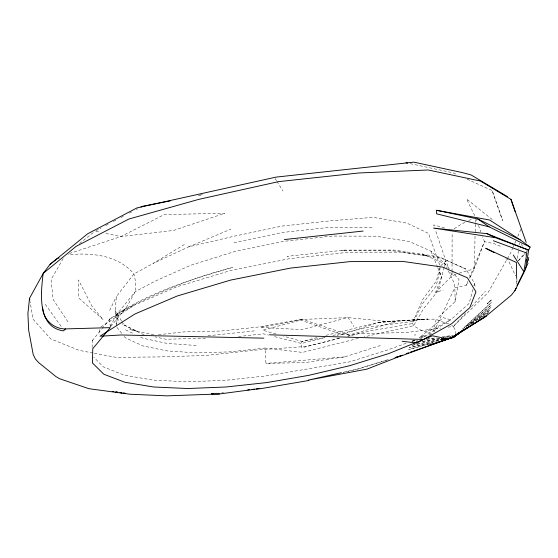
<?xml version="1.0" encoding="UTF-8"?>
<svg xmlns="http://www.w3.org/2000/svg" width="558" height="558" viewBox="0 0 558 558"><rect width="100%" height="100%" fill="white"/><g stroke="black" fill="none" stroke-linecap="round" stroke-linejoin="round"><path stroke-width="0.42" stroke-dasharray="2.79 2.09" d="M452.036 272.346L452.029 275.791L435.679 292.322L443.185 290.041M452.036 271.481L452.133 232.693M92.119 347.564L92.265 340.687L93.367 339.313M516.227 283.917L516.324 278.805M475.053 236.16L474.293 268.782L469.362 278.972M475.158 231.87L475.353 223.284M475.374 222.426L475.479 218.136M116.545 324.31L116.852 318.667L115.157 310.694L116.406 296.479L133.948 273.95L153.324 263.32L185.2 244.013M431.376 333.433L420.892 330.197L413.611 325.684L412.62 323.521L422.273 304.04L436.014 286.212L439.683 272.095L440.15 266.34L428.46 233.377L406.88 223.116L373.183 217.348L330.455 220.822L281.867 226.109L233.063 236.446L188.674 246.866L153.324 263.32M116.489 325.879L117.71 313.15L135.406 291.527L154.88 281.281L190.417 265.371L234.632 251.539L283.603 241.37L332.331 236.062L375.694 236.187L409.46 241.53L431.041 251.226L444.984 263.885L448.911 268.286M517.308 258.417L518.891 248.296M519.421 244.92L519.686 243.232M438.651 317.049L455.161 301.648L459.018 279.607L452.838 272.688M433.413 331.633L436.21 319.113L422.566 319.336L378.373 322.419L325.314 335.511M439.739 267.945L436.44 280.779L422.692 299.569L413.073 321.436L412.62 323.521L370.672 330.817L348.087 336.258M444.154 267.408L441.79 276.196L435.679 292.322M444.37 266.612L445.877 261.018L435.352 229.833M439.683 272.095L441.664 277.117L437.877 291.137L423.857 308.246L413.611 325.684L364.221 336.858M472.996 289.323L469.118 303.399L450.752 319.818L421.011 338.441M473.902 286.017L474.586 283.534L465.951 269.109L439.83 257.189L432.443 255.808L394.136 250.054L344.3 250.117L287.307 256.331L287.984 256.241M434.173 331.85L438.937 320.759L454.868 287.642L466.321 285.243L467.967 281.281M469.285 278.107L484.449 241.67L482.656 236.794M512.983 247.515L510.563 253.116L487.838 292.887L453.389 326.444L447.404 327.225M513.332 246.72L514.371 244.32M514.72 243.518L515.759 241.126M517.838 236.327L520.956 229.136M109.675 310.457L116.406 296.479M466.321 285.243L467.841 282.104M110.728 326.437L126.185 307.793L135.406 291.527L135.796 282.857L133.948 273.95C117.682 254.825 91.317 252.453 67.888 254.825M63.173 258.598L51.092 279.502L53.087 299.423L68.474 322.615M110.191 326.2L117.71 313.15M110.212 326.8L109.689 319.155C145.687 293.452 189.274 279.942 231.437 267.756L232.658 267.456C192.203 277.584 153.729 293.738 117.215 313.617M92.265 340.687L101.542 329.206M102.086 328.536L110.812 317.76M518.333 260.684L525.615 252.251M526.18 251.602L527.296 250.305M456.005 334.277L455.377 330.266L453.389 326.444L465.623 313.031M471.447 306.642L485.425 291.311M276.077 334.033L262.706 330.203L300.72 320.118L301.676 319.12L349.196 335.002L394.457 322.168L347.927 317.621L303.336 319.392L260.356 327.406L301.822 329.618L347.927 317.621L351.128 321.813L353.835 326.583M518.452 260.76L525.057 253.883M525.664 253.262L527.463 251.386M487.559 303.482L491.11 299.946L491.193 300.462L487.043 303.922L491.11 299.946M122.118 311.566L126.185 307.793M440.785 265.748L445.877 261.018L449.113 268.796M462.708 329.046L491.368 302.485L462.317 329.129M465.693 327.072L491.305 305.003L465.595 327.058M421.185 336.265L419.546 337.646L424.206 335.428L421.185 336.265L443.31 317.69L450.752 319.818L427.044 332.094M467.939 325.858L490.921 307.465L467.995 325.851M79.501 243.546L94.344 231.689M471.629 323.766L490.217 309.816L471.475 323.766M478.68 319.434L489.206 312.027L478.541 319.413M454.219 228.745L461.152 224.211L464.926 222.384M100.803 327.065L134.311 305.198L176.44 286.945L229.756 270.776L289.358 258.682L348.743 252.216L401.188 252.118L441.28 258.117L465.951 269.109M109.689 319.155L134.311 305.198M95.781 230.747L101.138 227.943M105.734 225.544L108.789 223.939M113.386 221.533L117.208 219.531M121.037 217.529L123.332 216.33M129.449 213.128L131.744 211.921M136.34 209.522L137.868 208.72M468.699 220.563L471.719 219.099M188.674 246.866L230.942 229.122M455.977 274.327L452.029 275.791L450.411 271.906M459.129 273.162L474.293 268.782L484.449 241.67L493.983 243.609L501.879 246.908M406.168 343.268L388.361 349.726L349.461 361.919L266.166 375.904L225.432 380.333L187.174 381.784L152.92 380.11L124.35 375.164L103.342 366.885L93.751 357.127M411.832 341.21L414.259 340.331M419.923 338.274L431.425 334.096M378.373 322.419L427.937 319.036L382.788 321.631L378.373 322.419L342.145 334.64L337.018 335.511M69.415 253.52L120.863 236.564L164.275 214.579L224.818 213.268L173.482 230.475L120.863 236.564L105.023 233.244M124.211 336.453L125.257 337.743L142.653 345.848L166.912 350.891L196.402 352.879L229.589 351.882L265.008 348.032L265.957 363.411L305.031 362.56L344.684 356.897L381.044 345.318M388.326 359.589L356.667 369.243L342.214 372.493M386.443 360.322L357.49 369.152L343.254 372.472M432.708 342.933L408.679 349.58L430.455 343.609M316.986 337.639L301.983 341.461L283.597 336.188M358.334 338.364L302.506 352.412L265.008 348.032M324.644 337.597L301.48 343.477L272.764 336.181M332.917 335.491L370.77 326.807L413.073 321.436L416.561 320.285L422.566 319.336M339.285 338.218L306.537 346.434L255.194 350.131L205.623 355.495L158.653 356.925L116.071 357.357L93.821 353.158M347.683 336.111L356.918 333.789L407.214 332.449L440.562 328.111M438.497 340.582L409.181 347.78L438.4 340.792M339.724 338.274L301.829 347.787L301.48 343.477L301.983 341.461L325.056 337.541M439.104 339.536L411.197 345.451L439.16 339.773M233.976 242.653L282.446 232.477L330.678 227.225L373.623 227.455M199.869 195.154L202.415 194.637M198.202 195.439L200.74 194.944M301.676 319.12L261.13 326.695L221.477 331.006L184.203 331.898L157.377 334.835M422.434 341.433L439.495 338.406M448.025 336.899L450.585 336.446M422.525 341.559L439.704 338.699M412.16 341.119L417.314 340.387M426.765 339.055L436.21 337.723M442.222 336.872L453.389 335.295M412.146 341.154L417.272 340.492M426.668 339.278L436.914 337.96M445.451 336.858L452.287 335.979M344.3 250.117L341.712 250.409L389.923 250.34L427.093 255.906L422.197 253.876L444.984 263.885L446.867 267.805M254.385 330.901L207.06 335.874M238.496 336.544L263.481 333.824L268.544 335.114M221.847 392.713L223.57 392.525M344.684 356.897L265.957 363.411M205.511 338.253L165.872 339.236L155.005 336.837M196.2 345.5L166.933 343.393L142.862 338.19L138.942 336.307M349.196 335.002L344.893 334.388L342.145 334.64L300.72 320.118M92.963 352.998L79.271 350.41L50.743 338.915L33.027 319.176L30.083 301.641M95.85 231.319L100.022 232.198M410.207 163.654L452.943 172.799L457.651 174.926M144.145 334.444L141.641 333.886L122.021 324.135M153.875 334.849L129.819 329.499L137.156 331.292L122.062 323.912M444.587 227.978L433.685 224.909L435.073 229.01M415.731 340.84L416.721 341.133M422.427 336.823L423.159 337.095M448.765 323.933L438.937 320.759L436.21 319.113M467.06 179.174L492.163 190.522L502.674 220.626L491.968 190.118L492.163 190.522M125.613 329.897L134.234 334.04M505.785 258.64L508.094 259.833L515.592 275.98M451.813 325.481L453.389 326.444M492.205 219.545L466.537 198.934L475.123 216.511M116.929 327.379L122.132 333.858M45.282 304.312L61.568 326.96M275.073 178.469L276.461 180.687M276.921 181.42L282.934 191.01M121.525 320.99L115.157 310.694L119.042 322.44M121.979 321.729L124.246 325.405M448.367 270.951L454.77 284.294L455.161 301.648M431.041 251.226L437.479 266.919M437.8 267.701L441.664 277.117M475.793 218.087L477.285 222.154M478.478 225.411L480.87 231.912M521.549 243.93L522.351 246.371M524.757 253.688L525.287 255.32M474.586 283.534L475.27 287.684M99.596 329.583L99.924 334.57M516.903 278.77L516.952 282.167M103.007 319.518L78.852 298.132L78.49 279.97L91.931 306.147L103.007 319.518"/><path stroke-width="0.84" d="M528.517 260.509L528.649 257.573M507.48 196.653L471.119 174.961L462.784 172.694L413.841 162.148L276.084 177.102L137.087 207.855L87.683 233.774L50.032 264.366L43.196 273.427L29.525 298.3L27.9 313.638L28.681 330.294L33.208 354.56L35.405 359.024L38.732 362.651L55.898 376.552L59.636 378.743L88.938 388.703L129.979 394.22L166.856 395.852L219.531 393.955L259.784 388.605L256.338 388.975M455.998 334.919L455.335 336.097L453.849 337.074L428.46 345.514M530.1 247.061L489.15 226.855L436.628 213.812L436.6 210.289L489.715 220.047L520.216 239.863L530.1 247.061L528.663 250.137L525.601 269.123L514.908 290.655L511.456 295.07L484.525 317.425L450.243 338.42L440.422 339.731C443.917 336.516 448.772 339.348 452.824 337.471L444.698 339.696M455.97 334.933L454.212 336.837L450.243 338.42L486.339 315.87L451.785 337.939L460.057 332.212M517.008 285.563L523.425 272.604M525.315 268.789L527.959 263.453L526.619 259.386M514.908 290.655L516.136 288.172M443.547 338.036L432.478 335.811L388.891 353.528L349.936 365.616L308.686 375.367L266.877 382.558L226.074 386.994L187.76 388.521L153.457 386.987L124.853 382.251L103.83 374.23L92.433 362.965L92.767 348.708L110.268 327.644L65.579 328.906L63.473 330.873C36.695 327.072 40.894 291.974 43.196 273.427L76.125 246.35L128.842 219.043L198.815 199.359L278.561 181.643L358.689 172.994L428.216 169.981L480.515 181.071L510.989 199.38L526.152 242.339M458.885 332.589L455.705 335.539L458.997 332.714M459.129 332.728L455.189 336.125L459.904 332.338M50.032 264.366L56.756 258.947L59.092 257.838M459.15 332.889L454.414 336.676L452.74 337.088M463.363 329.959L454.414 336.676L452.719 337.018M458.976 333.063L453.424 337.192L444.308 339.717M460.364 332.031L461.752 330.999M466.753 327.818L453.424 337.192L450.083 337.995M445.549 338.915L444.649 339.445L447.258 338.246L445.549 338.915L445.926 338.748M402.151 341.259L417.007 343.079L451.387 323.919L469.808 307.681L475.946 291.841L467.353 277.793L442.682 267.129L402.534 261.381L349.985 261.618L290.453 268.098L230.691 280.081L177.214 296.012L134.966 313.959L100.028 336.23L121.023 334.981L263.843 338.169M445.228 338.19L442.055 339.648M140.93 207.116L142.457 206.314L170.329 200.88M443.624 338.05L441.922 338.922L442.564 339.627M443.938 338.113L441.922 338.922L445.626 338.225M449.239 338.406L403.818 355.028L395.545 357.545M406.175 353.653L408.609 352.802M410.235 352.238L451.631 337.785L428.586 345.437M394.994 357.552L402.492 355.265L366.962 369.131L308.218 380.137L341.363 372.681M415.605 342.64L417.314 342.34M259.944 388.8L308.93 380.472M415.647 342.696L417.37 342.41M213.226 393.648L211.496 393.829L219.531 393.955M247.717 389.909L249.44 389.721M252.028 389.442L254.615 389.163M284.399 239.556L363.125 231.054M414.824 334.926L415.264 334.94M269.451 334.793L423.508 339.452M65.579 328.906C55.744 329.185 46.433 322.259 43.538 312.912M486.995 233.662L433.545 228.089L495.281 237.666L528.663 250.137L486.995 233.662L495.281 237.666M123.248 393.083L125.571 393.404M116.085 391.953L117.787 392.211M120.333 392.588L122.028 392.846M123.723 393.104L125.417 393.355M112.235 391.43L113.951 391.688M115.673 391.953L117.396 392.218M119.977 392.609L121.7 392.874M436.6 210.289L477.808 218.994L520.216 239.863M406.022 162.762L407.696 163.117M493.293 240.721L526.836 253.074L523.843 271.753L513.297 255.055M494.214 252.662L485.732 248.282L516.366 262.483L516.659 278.282M477.808 218.994L489.15 226.855M510.989 199.38L515.146 211.775M43.468 312.982L42.492 307.207M29.525 298.3L29.804 299.967M416.819 341.782L417.007 343.079"/></g></svg>
